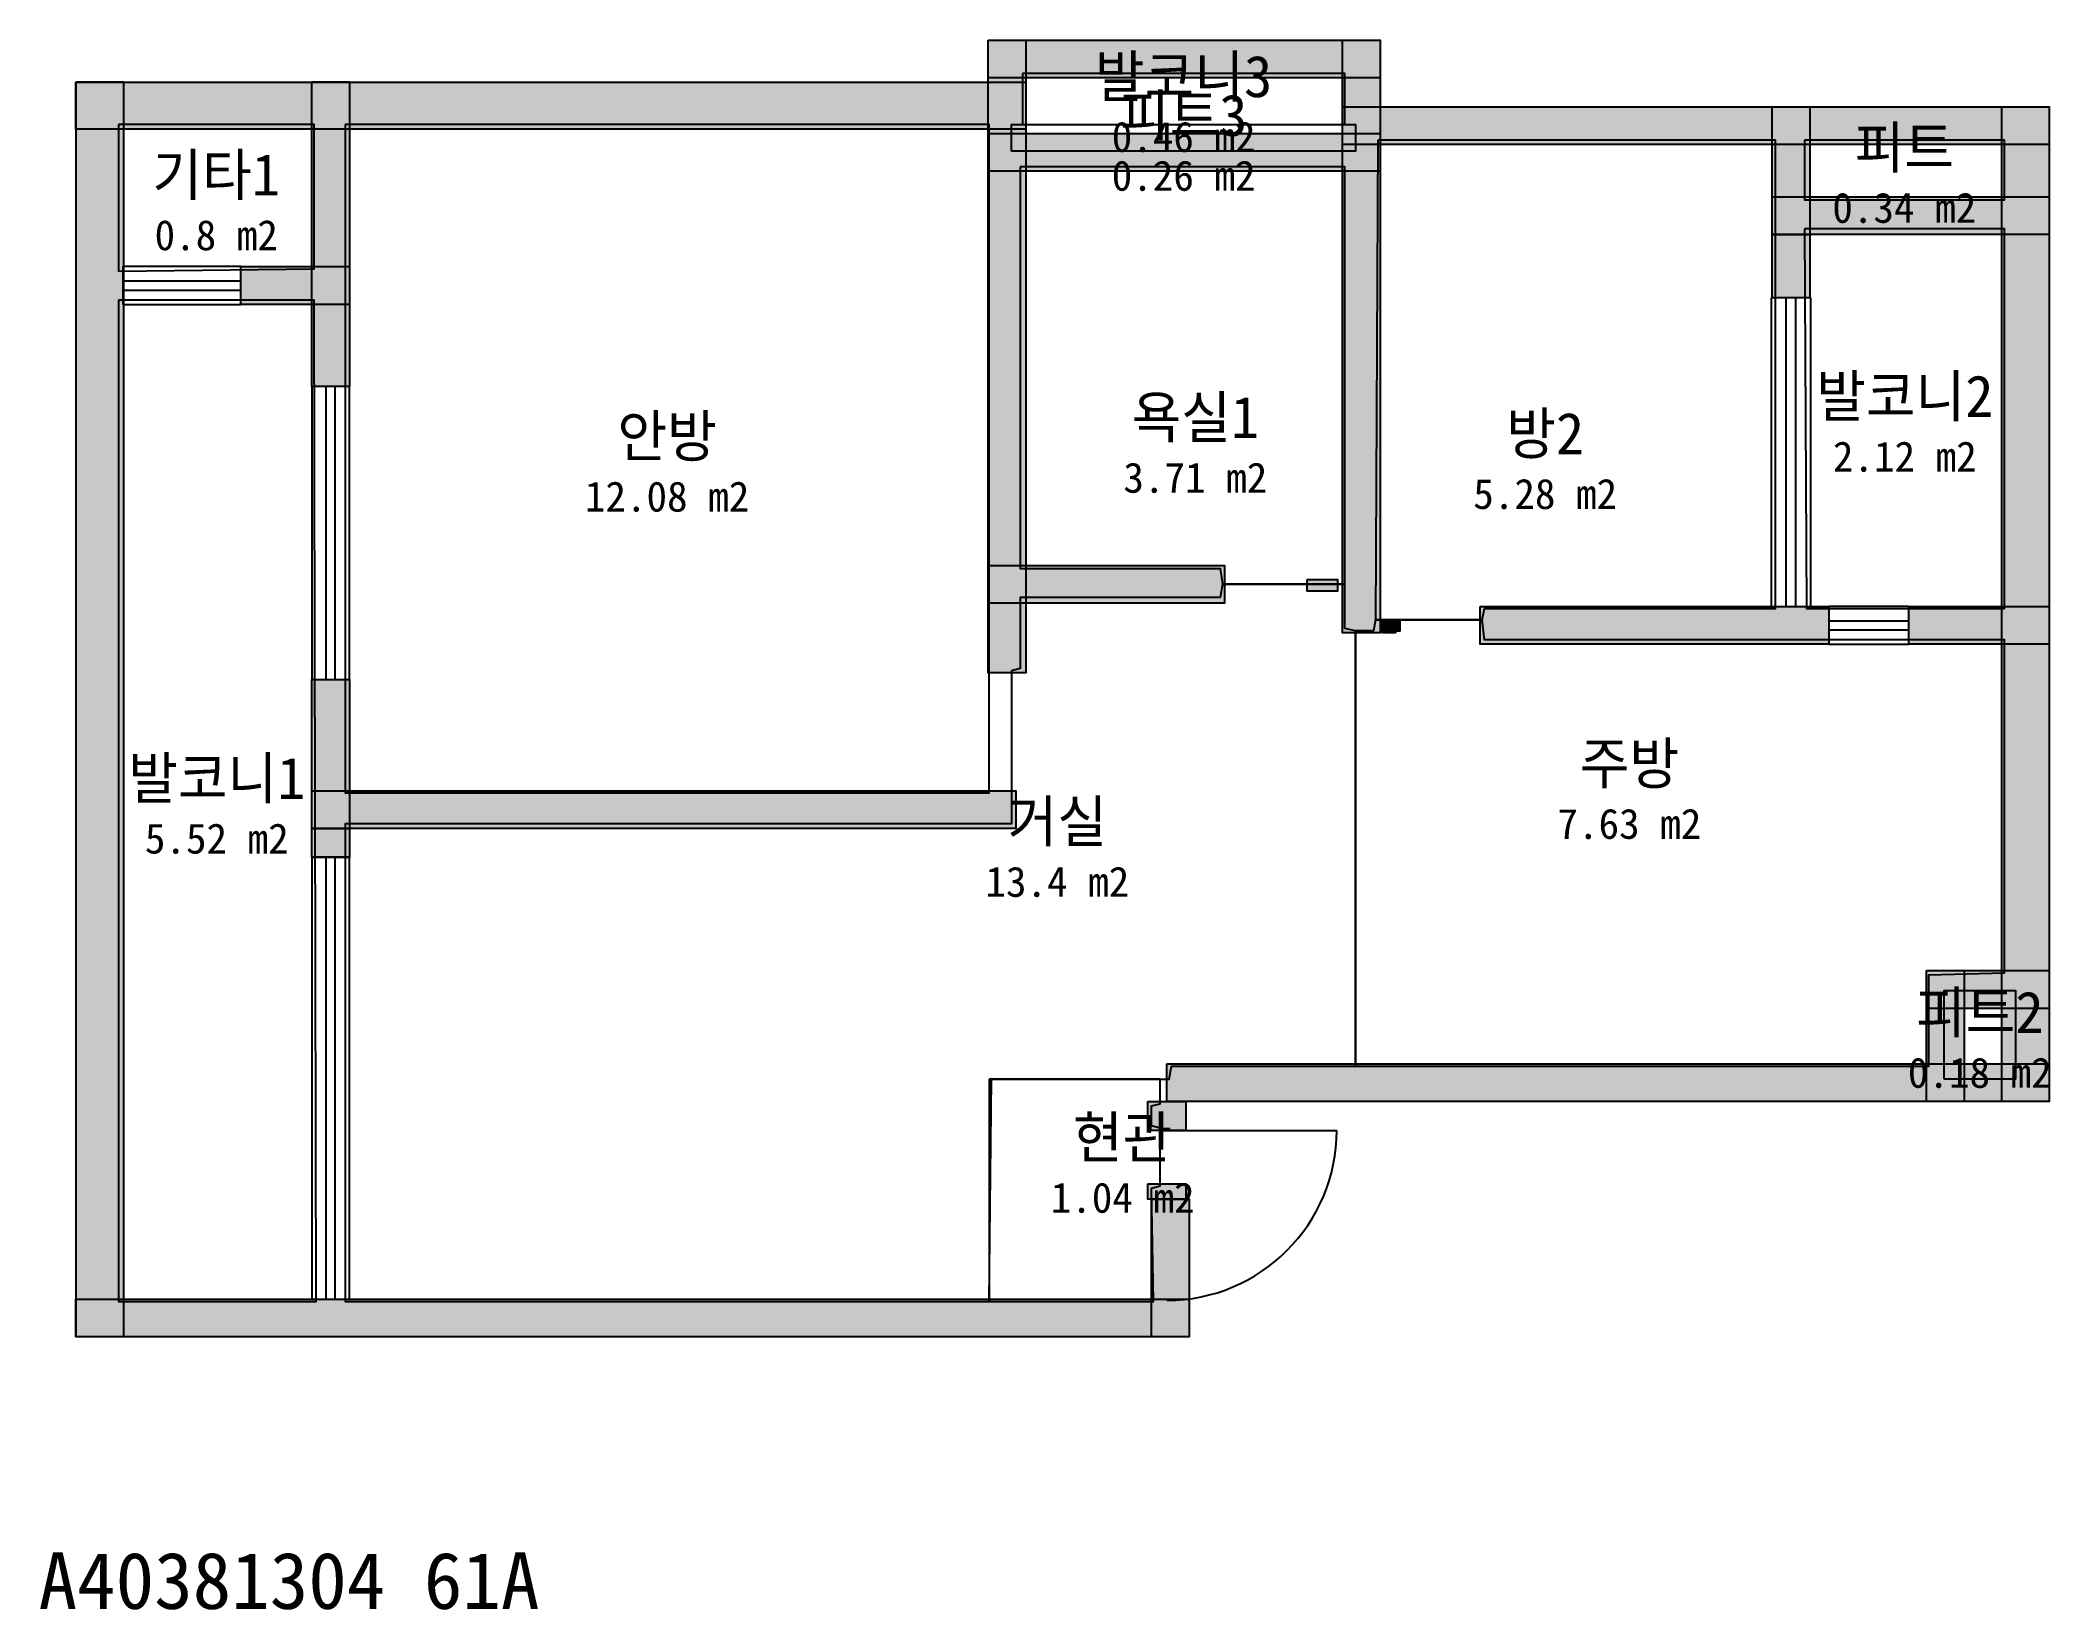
# Model space of a CAD drawing. Header units: millimetres. Extents: x 9 to 10653, y -905 to 7412.
import ezdxf
from ezdxf.enums import TextEntityAlignment as Align

# ---------------------------------------------------------------- set-up
doc = ezdxf.new("R2010")
doc.units = ezdxf.units.MM
for name, color, linetype in [('A-ANNO-TEXT', 7, 'Continuous'), ('A-AREA', 9, 'Continuous'), ('A-AREA-IDEN', 7, 'Continuous'), ('A-DOOR', 4, 'Continuous'), ('A-GLAZ', 5, 'Continuous'), ('A-WALL-EXTR', 7, 'Continuous'), ('A-WALL-PATT', 8, 'Continuous'), ('A-WALL-STRC', 7, 'Continuous')]:
    doc.layers.add(name, color=color, linetype=linetype)

# ---------------------------------------------------------------- blocks, each defined once
blk = doc.blocks.new('JJ-DOOR-SWING')
blk.add_line((0, 0), (0, 1000))
blk.add_arc((0, 0), 1000, 0, 90)
at = {"flags": 1}
for tag, p in [('WIDTH', (0, -150)), ('TYPE', (0, -250))]:
    blk.add_attdef(tag, p, '', height=80, dxfattribs=at)
blk = doc.blocks.new('JJ-WIN-DOUBLE')
for p, q in [((1000, 500), (0, 500)), ((0, 500), (0, -500)), ((1000, -500), (1000, 500)), ((0, 120), (1000, 120)), ((0, -120), (1000, -120)), ((0, -500), (1000, -500))]:
    blk.add_line(p, q)
at = {"flags": 1}
for tag, p in [('WIDTH', (0, -700)), ('TYPE', (0, -800))]:
    blk.add_attdef(tag, p, '', height=80, dxfattribs=at)

msp = doc.modelspace()

# ---------------------------------------------------------------- linework, layer by layer
at = {"layer": 'A-AREA'}
for points in [[(5212, 7235), (5212, 6965), (6918, 6965), (6918, 7235)], [(424, 6965), (424, 6188), (1459, 6200), (1459, 6965)], [(1624, 6965), (1624, 3424), (5035, 3424), (5035, 6965)], [(5153, 6824), (5153, 6965), (6976, 6965), (6976, 6824)], [(7094, 6882), (7082, 4341), (7647, 4341), (7659, 4400), (9200, 4400), (9200, 6882)], [(9353, 6882), (9353, 6565), (10412, 6565), (10412, 6882)], [(5200, 6741), (5200, 4612), (6259, 4612), (6271, 4529), (6918, 4529), (6918, 6741)], [(9353, 6412), (9365, 4400), (10412, 4400), (10412, 6412)], [(424, 6035), (424, 729), (1471, 729), (1459, 6035)], [(6918, 4529), (6271, 4529), (6259, 4459), (5200, 4459), (5200, 4082), (5153, 4071), (5153, 3259), (1624, 3259), (1624, 729), (5035, 729), (5047, 1906), (5988, 1906), (6000, 1976), (6976, 1976), (6976, 4282), (6918, 4294)], [(6976, 4282), (6976, 1976), (10012, 1976), (10012, 2459), (10412, 2471), (10412, 4235), (7659, 4235), (7647, 4341), (7082, 4341), (7071, 4282)], [(10094, 1906), (10094, 2376), (10471, 2376), (10471, 1906)], [(5035, 1906), (5035, 729), (5906, 729), (5894, 1329), (5941, 1341), (5941, 1647), (5894, 1659), (5894, 1765), (5941, 1776), (5941, 1906)]]:
    msp.add_lwpolyline(points, close=True, dxfattribs=at)
at = {"layer": 'A-WALL-EXTR'}
for points in [[(198, 7190), (5229, 7190), (5229, 6940), (198, 6940)], [(199, 7191), (449, 7191), (449, 541), (199, 541)], [(10399, 7059), (10649, 7059), (10649, 1788), (10399, 1788)], [(6718, 4553), (6718, 4494), (6882, 4494), (6882, 4553)], [(7118, 4341), (7188, 4341), (7188, 4271), (7118, 4271)], [(7141, 4329), (7141, 4282), (7212, 4282), (7212, 4341)]]:
    msp.add_lwpolyline(points, close=True, dxfattribs=at)
at = {"layer": 'A-WALL-PATT', "color": 8}
for points in [[(5029, 7412), (7106, 7412), (5029, 7212), (7106, 7212)], [(5029, 7412), (5229, 7412), (5029, 4059), (5229, 4059)], [(6906, 7412), (7106, 7412), (6906, 4271), (7106, 4271)], [(198, 7190), (5229, 7190), (198, 6940), (5229, 6940)], [(199, 7191), (449, 7191), (199, 541), (449, 541)], [(1447, 7191), (1647, 7191), (1447, 5576), (1647, 5576)], [(6906, 7059), (10649, 7059), (6906, 6859), (10649, 6859)], [(9182, 7059), (9382, 7059), (9182, 6047), (9382, 6047)], [(10399, 7059), (10649, 7059), (10399, 1788), (10649, 1788)], [(5029, 6918), (7106, 6918), (5029, 6718), (7106, 6718)], [(9182, 6582), (10649, 6582), (9182, 6382), (10649, 6382)], [(9182, 6382), (9382, 6382), (9182, 6047), (9382, 6047)], [(1071, 6212), (1647, 6212), (1071, 6012), (1647, 6012)], [(5029, 4629), (6282, 4629), (5029, 4429), (6282, 4429)], [(6882, 4553), (6718, 4553), (6718, 4494)], [(6718, 4494), (6882, 4494), (6882, 4553)], [(7635, 4412), (9482, 4412), (7635, 4212), (9482, 4212)], [(9906, 4412), (10649, 4412), (9906, 4212), (10649, 4212)], [(7118, 4341), (7118, 4271), (7188, 4271)], [(7188, 4271), (7188, 4341), (7118, 4341)], [(7212, 4341), (7141, 4329), (7141, 4282)], [(7141, 4282), (7212, 4282), (7212, 4341)], [(1447, 4024), (1647, 4024), (1447, 3082), (1647, 3082)], [(1447, 3435), (5176, 3435), (1447, 3235), (5176, 3235)], [(1447, 3235), (1647, 3235), (1447, 3082), (1647, 3082)], [(10000, 2482), (10649, 2482), (10000, 2282), (10649, 2282)], [(10000, 2482), (10200, 2482), (10000, 1788), (10200, 1788)], [(5976, 1988), (10649, 1988), (5976, 1788), (10649, 1788)], [(5876, 1788), (6076, 1788), (5876, 1635), (6076, 1635)], [(5876, 1353), (6076, 1353), (5876, 1271), (6076, 1271)], [(5894, 1271), (6094, 1271), (5894, 541), (6094, 541)], [(198, 741), (6094, 741), (198, 541), (6094, 541)]]:
    msp.add_solid(points, dxfattribs=at)
at = {"layer": 'A-WALL-STRC'}
for points in [[(5029, 7412), (7106, 7412), (7106, 7212), (5029, 7212)], [(5029, 7412), (5229, 7412), (5229, 4059), (5029, 4059)], [(6906, 7412), (7106, 7412), (7106, 4271), (6906, 4271)], [(1447, 7191), (1647, 7191), (1647, 5576), (1447, 5576)], [(6906, 7059), (10649, 7059), (10649, 6859), (6906, 6859)], [(9182, 7059), (9382, 7059), (9382, 6047), (9182, 6047)], [(5029, 6918), (7106, 6918), (7106, 6718), (5029, 6718)], [(9182, 6582), (10649, 6582), (10649, 6382), (9182, 6382)], [(9182, 6382), (9382, 6382), (9382, 6047), (9182, 6047)], [(1071, 6212), (1647, 6212), (1647, 6012), (1071, 6012)], [(5029, 4629), (6282, 4629), (6282, 4429), (5029, 4429)], [(7635, 4412), (9482, 4412), (9482, 4212), (7635, 4212)], [(9906, 4412), (10649, 4412), (10649, 4212), (9906, 4212)], [(1447, 4024), (1647, 4024), (1647, 3082), (1447, 3082)], [(1447, 3435), (5176, 3435), (5176, 3235), (1447, 3235)], [(1447, 3235), (1647, 3235), (1647, 3082), (1447, 3082)], [(10000, 2482), (10649, 2482), (10649, 2282), (10000, 2282)], [(10000, 2482), (10200, 2482), (10200, 1788), (10000, 1788)], [(5976, 1988), (10649, 1988), (10649, 1788), (5976, 1788)], [(5876, 1788), (6076, 1788), (6076, 1635), (5876, 1635)], [(5876, 1353), (6076, 1353), (6076, 1271), (5876, 1271)], [(5894, 1271), (6094, 1271), (6094, 541), (5894, 541)], [(198, 741), (6094, 741), (6094, 541), (198, 541)]]:
    msp.add_lwpolyline(points, close=True, dxfattribs=at)

# ---------------------------------------------------------------- block references
at = {"layer": 'A-DOOR', "xscale": 0.9, "yscale": 0.9, "rotation": -90}
msp.add_blockref('JJ-DOOR-SWING', (5976, 1635), dxfattribs=at)
at = {"layer": 'A-GLAZ', "yscale": 0.2}
for p, xscale in [((447, 6112), 0.623529411764706), ((9482, 4312), 0.4235294117647045)]:
    msp.add_blockref('JJ-WIN-DOUBLE', p, dxfattribs=dict(at, xscale=xscale))
at = {"layer": 'A-GLAZ', "rotation": 90}
for p, xscale, yscale in [((9282, 4412), 1.635294117647059, 0.211764705882353), ((1547, 4024), 1.552941176470588, 0.2), ((1547, 741), 2.341176470588235, 0.2)]:
    msp.add_blockref('JJ-WIN-DOUBLE', p, dxfattribs=dict(at, xscale=xscale, yscale=yscale))

# ---------------------------------------------------------------- texts
at = {"layer": 'A-ANNO-TEXT'}
msp.add_text('A40381304 61A', height=300, dxfattribs=at).set_placement((0, -900))
at = {"layer": 'A-AREA-IDEN'}
for s, height, p in [('발코니3', 220, (6065, 7220)), ('피트3', 220, (6065, 7014)), ('0.46 m2', 160, (6065, 6900)), ('피트', 220, (9882, 6844)), ('기타1', 220, (941, 6699)), ('0.26 m2', 160, (6065, 6694)), ('0.34 m2', 160, (9882, 6524)), ('0.8 m2', 160, (941, 6379)), ('발코니2', 220, (9885, 5526)), ('욕실1', 220, (6127, 5414)), ('안방', 220, (3329, 5314)), ('방2', 220, (7980, 5328)), ('2.12 m2', 160, (9885, 5206)), ('3.71 m2', 160, (6127, 5094)), ('12.08 m2', 160, (3329, 4994)), ('5.28 m2', 160, (7980, 5008)), ('발코니1', 220, (944, 3502)), ('주방', 220, (8426, 3580)), ('거실', 220, (5396, 3273)), ('7.63 m2', 160, (8426, 3260)), ('5.52 m2', 160, (944, 3182)), ('13.4 m2', 160, (5396, 2953)), ('피트2', 220, (10282, 2261)), ('0.18 m2', 160, (10282, 1941)), ('현관', 220, (5742, 1599)), ('1.04 m2', 160, (5742, 1279))]:
    msp.add_text(s, height=height, dxfattribs=at).set_placement(p, align=Align.MIDDLE_CENTER)

doc.saveas('drawing.dxf')
